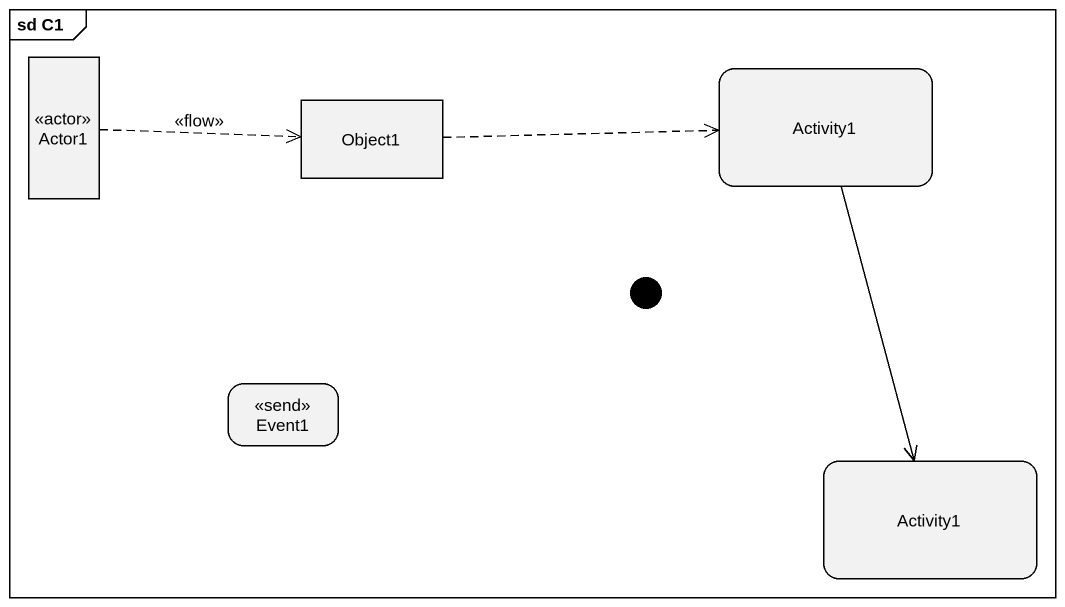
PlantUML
@startuml
mainframe sd C1
hide empty description
state Actor1 <<actor>>
state Activity1
state Object1 <<object>>
state initial1 <<start>>
state Event1 <<send>>
state "Activity1" as Activity1_2
Actor1 -right[dashed]-> Object1 : <<flow>>
Activity1 --> Activity1_2
Object1 -right[dashed]-> Activity1
@enduml
